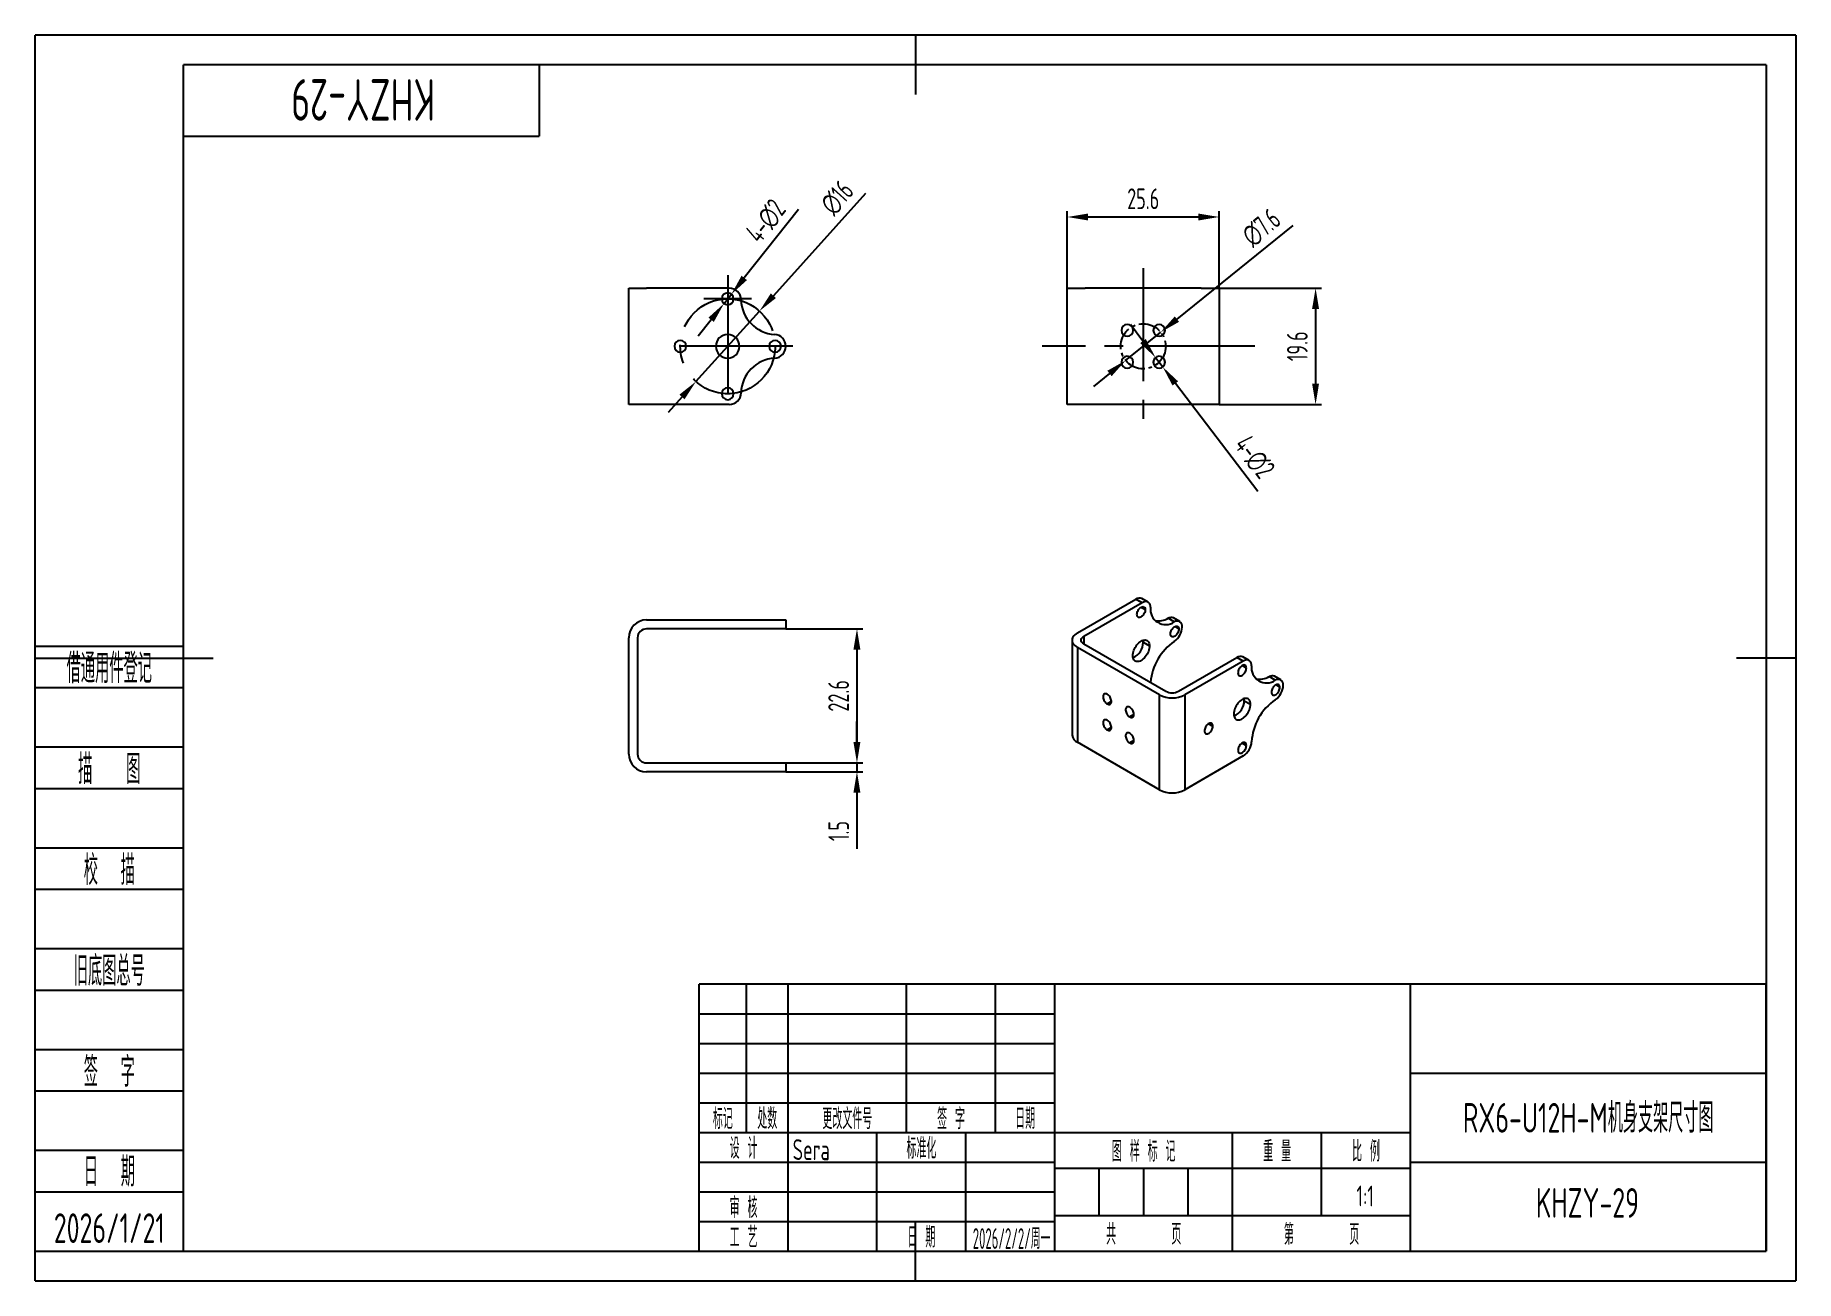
# Model space of a CAD drawing. Header units: millimetres. Extents: x 37 to 334, y 19 to 229.
import ezdxf
from ezdxf.enums import TextEntityAlignment as Align

# ---------------------------------------------------------------- set-up
doc = ezdxf.new("R2010")
doc.units = ezdxf.units.MM
doc.header["$PDSIZE"] = -1
doc.linetypes.add('CENTER2', pattern=[28.575, 19.05, -3.175, 3.175, -3.175])
for name, color, linetype in [('1轮廓实线层', 7, 'Continuous'), ('2细线层', 4, 'Continuous'), ('3中心线层', 1, 'CENTER2'), ('6文字层', 3, 'Continuous'), ('7标注层', 4, 'Continuous'), ('图框层', 7, 'Continuous')]:
    doc.layers.add(name, color=color, linetype=linetype)
doc.styles.add('PC_TEXTSTYLE', font='ISOCP.SHX', dxfattribs={"width": 0.707, "bigfont": 'GBCBIG.SHX'})
doc.dimstyles.new('GB_DIAMETER', dxfattribs={"dimtxt": 3.5, "dimasz": 3.5, "dimexe": 1, "dimexo": 0, "dimgap": 1.5, "dimtad": 1, "dimjust": 4, "dimdsep": 46, "dimtxsty": 'PC_TEXTSTYLE', "dimcen": 0, "dimclrd": 256, "dimclrt": 3, "dimadec": 0, "dimazin": 2, "dimtp": 0.1, "dimtm": 0.1, "dimtfac": 0.71, "dimtdec": 3, "dimtmove": 0, "dimatfit": 2, "dimfxl": 1, "dimtfill": 1, "dimarcsym": 0})
doc.dimstyles.new('GB_LINEAR', dxfattribs={"dimtxt": 3.5, "dimasz": 3.5, "dimexe": 1, "dimexo": 0, "dimgap": 1.5, "dimtad": 1, "dimdsep": 46, "dimtxsty": 'PC_TEXTSTYLE', "dimcen": 0, "dimclrd": 256, "dimclrt": 3, "dimadec": 0, "dimazin": 2, "dimtp": 0.1, "dimtm": 0.1, "dimtfac": 0.71, "dimtdec": 3, "dimtmove": 0, "dimatfit": 3, "dimfxl": 1, "dimtfill": 1, "dimarcsym": 0})

# ---------------------------------------------------------------- blocks, each defined once
blk = doc.blocks.new('ZwmFrameMain_A4^_^无分区图框^_^landscape')
at = {"layer": '1轮廓实线层'}
for p, q in [((123.5, 205), (123.5, 195)), ((0, 0), (0, 200)), ((267, 200), (0, 200)), ((267, 200), (267, 0)), ((-25, 100), (5, 100)), ((272, 100), (262, 100)), ((123.5, -5), (123.5, 5)), ((0, 0), (267, 0))]:
    blk.add_line(p, q, dxfattribs=at)
at = {"layer": '2细线层'}
for p, q in [((-25, -5), (-25, 205)), ((272, 205), (-25, 205)), ((272, 205), (272, -5)), ((-25, -5), (272, -5))]:
    blk.add_line(p, q, dxfattribs=at)
blk = doc.blocks.new('ZwmFrameMain_标题栏1')
at = {"layer": '1轮廓实线层'}
for p, q in [((-180, 0), (-180, 45)), ((0, 45), (-180, 45)), ((-172, 20), (-172, 45)), ((-165, 20), (-165, 45)), ((-145, 20), (-145, 45)), ((-130, 20), (-130, 45)), ((-120, 0), (-120, 45)), ((0, 0), (0, 45)), ((-60, 30), (0, 30)), ((-180, 20), (-60, 20)), ((-165, 0), (-165, 20)), ((-150, 0), (-150, 20)), ((-135, 0), (-135, 20)), ((-60, 15), (0, 15)), ((-180, 0), (0, 0))]:
    blk.add_line(p, q, dxfattribs=at)
at = {"layer": '1轮廓实线层', "color": 7}
for p, q in [((-60, 0), (-60, 45)), ((-180, 25), (-120, 25))]:
    blk.add_line(p, q, dxfattribs=at)
at = {"layer": '2细线层'}
for p, q in [((-180, 40), (-120, 40)), ((-180, 35), (-120, 35)), ((-180, 30), (-120, 30)), ((-90, 0), (-90, 20)), ((-75, 6), (-75, 20)), ((-180, 15), (-120, 15)), ((-120, 14), (-60, 14)), ((-112.5, 6), (-112.5, 14)), ((-105, 6), (-105, 14)), ((-97.5, 6), (-97.5, 14)), ((-180, 10), (-120, 10)), ((-120, 6), (-60, 6)), ((-180, 5), (-120, 5))]:
    blk.add_line(p, q, dxfattribs=at)
at = {"layer": '6文字层', "style": 'PC_TEXTSTYLE', "width": 0.667}
for s, p in [('标记', (-176, 22.5)), ('处数', (-168.5, 22.5)), (' 更改文件号 ', (-155, 22.5)), (' 签 字 ', (-137.5, 22.5)), (' 日期 ', (-125, 22.5)), (' 设 计 ', (-172.5, 17.51)), (' 标准化 ', (-142.5, 17.51)), (' 图 样 标 记 ', (-105, 17)), (' 重 量 ', (-82.5, 17)), (' 比 例 ', (-67.5, 17)), (' 审 核 ', (-172.5, 7.5)), (' 工 艺 ', (-172.5, 2.5)), (' 日 期 ', (-142.5, 2.5)), ('共       页', (-105, 3)), ('第       页', (-75, 3))]:
    blk.add_text(s, height=3.5, dxfattribs=at).set_placement(p, align=Align.MIDDLE)
at = {"layer": '6文字层', "style": 'PC_TEXTSTYLE', "flags": 8}
for tag, height, width, p, p2 in [('企业名称', 5, 3.445461, (-54.29, 34.82), (-5.27, 34.82)), ('产品名称或材料标记', 7, 1.034456, (-113.46, 28.64), (-66.42, 28.64)), ('图样名称', 5, 3.480264, (-54.79, 19.98), (-5.27, 19.98)), ('标准化', 3.5, 1.756036, (-133.83, 15.37), (-120.75, 15.37)), ('审核', 3.5, 2.723972, (-163.99, 5.37), (-150.63, 5.37)), ('重量', 3.5, 2.448074, (-88.46, 7.54), (-76.55, 7.54)), ('比例', 3.5, 2.367734, (-73.35, 7.54), (-61.93, 7.54)), ('图样代号', 5, 3.489916, (-54.79, 5.63), (-5.52, 5.63)), ('工艺', 3.5, 2.851598, (-164.21, 0.37), (-150.89, 0.37)), ('日期', 3.5, 2.733185, (-133.83, 0.37), (-120.75, 0.37)), ('共几页', 3.5, 0.953151, (-108.58, 1.48), (-101.56, 1.48))]:
    blk.add_attdef(tag, text='', height=height, dxfattribs=dict(at, width=width)).set_placement(p, p2, align=Align.FIT)
at = {"layer": '6文字层', "style": 'PC_TEXTSTYLE', "width": 9.901758, "flags": 8}
blk.add_attdef('设计', text='', height=3.5, rotation=359.5768, dxfattribs=at).set_placement((-164.23, 15.37), (-150.37, 15.27), align=Align.FIT)
at = {"layer": '6文字层', "color": 3, "style": 'PC_TEXTSTYLE', "width": 0.96618, "flags": 8}
blk.add_attdef('第几页', text='', height=3.5, dxfattribs=at).set_placement((-78.29, 1.5), (-71.16, 1.5), align=Align.FIT)
at = {"layer": '6文字层', "color": 0, "style": 'PC_TEXTSTYLE', "width": 0.715273, "flags": 8}
blk.add_attdef('图纸张数', text='', height=3.5, dxfattribs=at).set_placement((-2.66, -3.87), (4.46, -3.87), align=Align.FIT)
blk = doc.blocks.new('ZwmFrameMain_图样代号')
at = {"layer": '2细线层', "linetype": 'Continuous'}
for p in [(60, 0), (0, -12)]:
    blk.add_line(p, (60, -12), dxfattribs=at)
at = {"layer": '6文字层', "style": 'PC_TEXTSTYLE', "width": 2.827942}
blk.add_attdef('图样代号', text='', height=7, rotation=180, dxfattribs=at).set_placement((58.24, -2.4), (2.35, -2.4), align=Align.FIT)
blk = doc.blocks.new('ZwmFrameMain_附加栏')
at = {"layer": '2细线层'}
for p, q in [((-25, 102), (0, 102)), ((-25, 95), (0, 95)), ((-25, 85), (0, 85)), ((-25, 78), (0, 78)), ((-25, 68), (0, 68)), ((-25, 61), (0, 61)), ((-25, 51), (0, 51)), ((-25, 44), (0, 44)), ((-25, 34), (0, 34)), ((-25, 27), (0, 27)), ((-25, 17), (0, 17)), ((-25, 10), (0, 10)), ((-25, 0), (0, 0))]:
    blk.add_line(p, q, dxfattribs=at)
at = {"layer": '6文字层', "color": 3, "style": 'PC_TEXTSTYLE'}
for s, width, p in [('借通用件登记', 0.667, (-12.5, 98.5)), ('描   图', 0.6667, (-12.5, 81.5)), ('校  描', 0.667, (-12.5, 64.5)), ('旧底图总号', 0.667, (-12.5, 47.5)), ('签  字', 0.667, (-12.5, 30.5)), ('日  期', 0.667, (-12.49, 13.6))]:
    blk.add_text(s, height=5, dxfattribs=dict(at, width=width)).set_placement(p, align=Align.MIDDLE)
at = {"layer": '6文字层', "style": 'PC_TEXTSTYLE'}
for tag, width, p, p2 in [('借通用件登记', 0.671328, (-23.44, 86.36), (-1.25, 86.36)), ('描图', 2.120922, (-23.44, 69.36), (-1.25, 69.36)), ('校图', 2.149976, (-23.75, 52.06), (-1.25, 52.06)), ('旧底图总号', 0.761452, (-22.84, 35.67), (-1.86, 35.67)), ('签字', 2.026939, (-23.14, 18.37), (-1.56, 18.37)), ('日期', 1.89999, (-22.84, 1.37), (-2.17, 1.37))]:
    blk.add_attdef(tag, text='', height=5, dxfattribs=dict(at, width=width)).set_placement(p, p2, align=Align.FIT)
blk = doc.blocks.new('*D134')
at = {"layer": '7标注层', "lineweight": -2}
for p, q in [((176.65, 201.92), (161.09, 184.69)), ((148.03, 170.22), (158.75, 182.1)), ((145.68, 167.62), (143.34, 165.02))]:
    blk.add_line(p, q, dxfattribs=at)
at = {"layer": '7标注层'}
for points in [[(160.66, 185.08), (161.53, 184.3), (158.75, 182.1)], [(146.11, 167.23), (145.25, 168.01), (148.03, 170.22)]]:
    blk.add_solid(points, dxfattribs=at)
at = {"layer": 'Defpoints', "color": 0}
for p in [(158.75, 182.1), (148.03, 170.22)]:
    blk.add_point(p, dxfattribs=at)
at = {"layer": '7标注层', "color": 3, "insert": (171.86, 201.21), "char_height": 3.5, "attachment_point": 5, "rotation": 47.9234, "style": 'PC_TEXTSTYLE', "bg_fill": 3, "box_fill_scale": 1.1, "bg_fill_color": 257, "bg_fill_transparency": 0}
blk.add_mtext('∅16', dxfattribs=at)
blk = doc.blocks.new('*D135')
at = {"layer": '7标注层', "lineweight": -2}
for p, q in [((165.32, 199.23), (156.18, 187.69)), ((152.77, 183.37), (154.01, 184.94)), ((150.59, 180.63), (148.42, 177.88))]:
    blk.add_line(p, q, dxfattribs=at)
at = {"layer": '7标注层'}
for points in [[(155.72, 188.05), (156.64, 187.32), (154.01, 184.94)], [(151.05, 180.27), (150.14, 180.99), (152.77, 183.37)]]:
    blk.add_solid(points, dxfattribs=at)
at = {"layer": 'Defpoints', "color": 0}
for p in [(154.01, 184.94), (152.77, 183.37)]:
    blk.add_point(p, dxfattribs=at)
at = {"layer": '7标注层', "color": 3, "insert": (159.82, 197.25), "char_height": 3.5, "attachment_point": 5, "rotation": 51.6473, "style": 'PC_TEXTSTYLE', "bg_fill": 3, "box_fill_scale": 1.1, "bg_fill_color": 257, "bg_fill_transparency": 0}
blk.add_mtext('4-∅2', dxfattribs=at)
blk = doc.blocks.new('*D136')
at = {"layer": '7标注层', "color": 0, "lineweight": -2}
for p, q in [((210.68, 185.96), (210.68, 198.96)), ((236.28, 185.96), (236.28, 198.96))]:
    blk.add_line(p, q, dxfattribs=at)
at = {"layer": '7标注层', "lineweight": -2}
blk.add_line((214.18, 197.96), (232.78, 197.96), dxfattribs=at)
at = {"layer": '7标注层'}
for points in [[(214.18, 198.54), (214.18, 197.37), (210.68, 197.96)], [(232.78, 197.37), (232.78, 198.54), (236.28, 197.96)]]:
    blk.add_solid(points, dxfattribs=at)
at = {"layer": 'Defpoints', "color": 0}
for p in [(236.28, 197.96), (210.68, 185.96), (236.28, 185.96)]:
    blk.add_point(p, dxfattribs=at)
at = {"layer": '7标注层', "color": 3, "insert": (223.48, 201.03), "char_height": 3.5, "attachment_point": 5, "style": 'PC_TEXTSTYLE', "bg_fill": 3, "box_fill_scale": 1.1, "bg_fill_color": 257, "bg_fill_transparency": 0}
blk.add_mtext('25.6', dxfattribs=at)
blk = doc.blocks.new('*D137')
at = {"layer": '7标注层', "color": 0, "lineweight": -2}
for p, q in [((236.28, 185.96), (253.56, 185.96)), ((236.28, 166.36), (253.56, 166.36))]:
    blk.add_line(p, q, dxfattribs=at)
at = {"layer": '7标注层', "lineweight": -2}
blk.add_line((252.56, 182.46), (252.56, 169.86), dxfattribs=at)
at = {"layer": '7标注层'}
for points in [[(253.14, 182.46), (251.97, 182.46), (252.56, 185.96)], [(251.97, 169.86), (253.14, 169.86), (252.56, 166.36)]]:
    blk.add_solid(points, dxfattribs=at)
at = {"layer": 'Defpoints', "color": 0}
for p in [(236.28, 185.96), (236.28, 166.36), (252.56, 166.36)]:
    blk.add_point(p, dxfattribs=at)
at = {"layer": '7标注层', "color": 3, "insert": (249.48, 176.16), "char_height": 3.5, "attachment_point": 5, "rotation": 90, "style": 'PC_TEXTSTYLE', "bg_fill": 3, "box_fill_scale": 1.1, "bg_fill_color": 257, "bg_fill_transparency": 0}
blk.add_mtext('19.6', dxfattribs=at)
blk = doc.blocks.new('*D138')
at = {"layer": '7标注层', "color": 0, "lineweight": -2}
for p, q in [((163.19, 128.52), (176.19, 128.52)), ((163.19, 105.92), (176.19, 105.92))]:
    blk.add_line(p, q, dxfattribs=at)
at = {"layer": '7标注层', "lineweight": -2}
blk.add_line((175.19, 125.02), (175.19, 109.42), dxfattribs=at)
at = {"layer": '7标注层'}
for points in [[(175.77, 125.02), (174.6, 125.02), (175.19, 128.52)], [(174.6, 109.42), (175.77, 109.42), (175.19, 105.92)]]:
    blk.add_solid(points, dxfattribs=at)
at = {"layer": 'Defpoints', "color": 0}
for p in [(163.19, 128.52), (163.19, 105.92), (175.19, 105.92)]:
    blk.add_point(p, dxfattribs=at)
at = {"layer": '7标注层', "color": 3, "insert": (172.11, 117.22), "char_height": 3.5, "attachment_point": 5, "rotation": 90, "style": 'PC_TEXTSTYLE', "bg_fill": 3, "box_fill_scale": 1.1, "bg_fill_color": 257, "bg_fill_transparency": 0}
blk.add_mtext('22.6', dxfattribs=at)
blk = doc.blocks.new('*D139')
at = {"layer": '7标注层', "lineweight": -2}
for p, q in [((248.74, 196.51), (229.16, 180.74)), ((220.52, 173.77), (226.44, 178.54)), ((217.79, 171.58), (215.07, 169.38))]:
    blk.add_line(p, q, dxfattribs=at)
at = {"layer": '7标注层'}
for points in [[(228.8, 181.19), (229.53, 180.28), (226.44, 178.54)], [(218.16, 171.12), (217.43, 172.03), (220.52, 173.77)]]:
    blk.add_solid(points, dxfattribs=at)
at = {"layer": 'Defpoints', "color": 0}
for p in [(226.44, 178.54), (220.52, 173.77)]:
    blk.add_point(p, dxfattribs=at)
at = {"layer": '7标注层', "color": 3, "insert": (243.42, 196.17), "char_height": 3.5, "attachment_point": 5, "rotation": 38.8569, "style": 'PC_TEXTSTYLE', "bg_fill": 3, "box_fill_scale": 1.1, "bg_fill_color": 257, "bg_fill_transparency": 0}
blk.add_mtext('∅7.6', dxfattribs=at)
blk = doc.blocks.new('*D140')
at = {"layer": '7标注层', "lineweight": -2}
for p, q in [((223.44, 177.05), (221.31, 179.83)), ((225.56, 174.27), (226.77, 172.68)), ((242.79, 151.68), (228.9, 169.89))]:
    blk.add_line(p, q, dxfattribs=at)
at = {"layer": '7标注层'}
for points in [[(222.97, 176.69), (223.9, 177.4), (225.56, 174.27)], [(229.36, 170.25), (228.43, 169.54), (226.77, 172.68)]]:
    blk.add_solid(points, dxfattribs=at)
at = {"layer": 'Defpoints', "color": 0}
for p in [(225.56, 174.27), (226.77, 172.68)]:
    blk.add_point(p, dxfattribs=at)
at = {"layer": '7标注层', "color": 3, "insert": (242.22, 157.49), "char_height": 3.5, "attachment_point": 5, "rotation": 307.3402, "style": 'PC_TEXTSTYLE', "bg_fill": 3, "box_fill_scale": 1.1, "bg_fill_color": 257, "bg_fill_transparency": 0}
blk.add_mtext('4-∅2', dxfattribs=at)
blk = doc.blocks.new('*D141')
at = {"layer": '7标注层', "lineweight": -2}
for p, q in [((175.19, 109.42), (175.19, 112.92)), ((175.19, 105.92), (175.19, 104.42)), ((175.19, 100.92), (175.19, 91.45))]:
    blk.add_line(p, q, dxfattribs=at)
at = {"layer": '7标注层', "color": 0, "lineweight": -2}
for p, q in [((163.19, 105.92), (176.19, 105.92)), ((163.19, 104.42), (176.19, 104.42))]:
    blk.add_line(p, q, dxfattribs=at)
at = {"layer": '7标注层'}
for points in [[(174.6, 109.42), (175.77, 109.42), (175.19, 105.92)], [(175.77, 100.92), (174.6, 100.92), (175.19, 104.42)]]:
    blk.add_solid(points, dxfattribs=at)
at = {"layer": 'Defpoints', "color": 0}
for p in [(163.19, 105.92), (163.19, 104.42), (175.19, 104.42)]:
    blk.add_point(p, dxfattribs=at)
at = {"layer": '7标注层', "color": 3, "insert": (172.11, 94.43), "char_height": 3.5, "attachment_point": 5, "rotation": 90, "style": 'PC_TEXTSTYLE', "bg_fill": 3, "box_fill_scale": 1.1, "bg_fill_color": 257, "bg_fill_transparency": 0}
blk.add_mtext('1.5', dxfattribs=at)

msp = doc.modelspace()

# ---------------------------------------------------------------- linework, layer by layer
at = {"color": 7, "linetype": 'Continuous', "lineweight": 25}
for p, q in [((136.687, 166.358), (136.687, 185.958)), ((136.687, 185.958), (139.687, 185.958)), ((153.64, 185.958), (139.687, 185.958)), ((210.679, 166.358), (210.679, 185.958)), ((210.679, 185.958), (213.679, 185.958)), ((233.279, 185.958), (213.679, 185.958)), ((233.279, 185.958), (236.279, 185.958)), ((236.279, 185.958), (236.279, 166.358)), ((163.187, 176.145), (163.187, 176.17)), ((139.687, 166.358), (136.687, 166.358)), ((153.64, 166.358), (139.687, 166.358)), ((213.679, 166.358), (210.679, 166.358)), ((233.279, 166.358), (213.679, 166.358)), ((236.279, 166.358), (233.279, 166.358)), ((212.383, 127.839), (222.249, 133.535)), ((223.309, 132.922), (213.443, 127.227)), ((223.309, 132.922), (222.249, 133.535)), ((224.309, 133.021), (223.249, 133.634)), ((139.687, 130.016), (153.64, 130.016)), ((153.64, 128.516), (139.687, 128.516)), ((153.64, 130.016), (155.639, 130.016)), ((155.639, 128.516), (153.64, 128.516)), ((155.639, 130.016), (161.3, 130.016)), ((161.3, 128.516), (155.639, 128.516)), ((161.3, 130.016), (163.187, 130.016)), ((163.187, 128.516), (161.3, 128.516)), ((163.187, 130.016), (163.187, 128.516)), ((228.726, 129.688), (227.665, 130.3)), ((229.646, 129.744), (228.586, 130.356)), ((230.06, 128.807), (230.06, 128.828)), ((136.687, 107.416), (136.687, 127.016)), ((138.187, 127.016), (138.187, 107.416)), ((211.504, 126.615), (211.504, 110.61)), ((226.242, 117.389), (212.383, 125.39)), ((212.383, 125.39), (212.383, 109.386)), ((213.443, 126.002), (227.303, 118.002)), ((223.484, 126.246), (224.545, 125.634)), ((229.424, 118.002), (239.29, 123.697)), ((240.351, 123.085), (230.485, 117.389)), ((240.351, 123.085), (239.29, 123.697)), ((241.351, 123.184), (240.29, 123.796)), ((245.767, 119.85), (244.706, 120.463)), ((246.687, 119.906), (245.627, 120.518)), ((247.102, 118.97), (247.102, 118.99)), ((226.242, 101.385), (226.242, 117.389)), ((230.485, 117.389), (230.485, 101.385)), ((240.526, 116.408), (241.586, 115.796)), ((226.242, 101.385), (212.383, 109.386)), ((240.351, 107.081), (230.485, 101.385)), ((139.687, 105.916), (153.64, 105.916)), ((153.64, 104.416), (139.687, 104.416)), ((153.64, 105.916), (155.639, 105.916)), ((155.639, 104.416), (153.64, 104.416)), ((155.639, 105.916), (161.3, 105.916)), ((161.3, 104.416), (155.639, 104.416)), ((161.3, 105.916), (163.187, 105.916)), ((163.187, 104.416), (161.3, 104.416)), ((163.187, 105.916), (163.187, 104.416))]:
    msp.add_line(p, q, dxfattribs=at)
at = {"color": 1, "linetype": 'Continuous', "lineweight": 25}
for p, q in [((223.131, 132.166), (223.838, 131.758)), ((228.788, 128.899), (229.495, 128.491)), ((213.443, 127.227), (213.443, 126.002)), ((240.172, 122.328), (240.879, 121.92)), ((245.829, 119.062), (246.536, 118.653)), ((218.12, 116.27), (217.412, 115.862)), ((221.92, 114.076), (221.212, 113.668)), ((218.12, 111.882), (217.412, 111.474)), ((234.515, 112.53), (235.222, 112.122)), ((221.92, 109.688), (221.212, 109.28)), ((240.172, 109.264), (240.879, 108.855))]:
    msp.add_line(p, q, dxfattribs=at)
at = {"color": 7, "linetype": 'Continuous', "lineweight": 25, "flags": 128}
for points in [[(222.424, 130.941), (222.436, 131.098), (222.471, 131.264), (222.53, 131.432), (222.608, 131.598), (222.705, 131.755), (222.816, 131.899), (222.937, 132.023), (223.066, 132.125), (223.196, 132.2), (223.324, 132.247), (223.446, 132.262), (223.557, 132.247), (223.653, 132.201), (223.732, 132.127), (223.79, 132.025), (223.826, 131.901), (223.838, 131.758)], [(223.838, 131.758), (223.826, 131.601), (223.79, 131.435), (223.732, 131.267), (223.653, 131.101), (223.557, 130.944), (223.446, 130.801), (223.324, 130.676), (223.196, 130.574), (223.066, 130.499), (222.937, 130.453), (222.816, 130.437), (222.705, 130.452), (222.608, 130.498), (222.53, 130.573), (222.471, 130.674), (222.436, 130.798), (222.424, 130.941)], [(224.723, 132.146), (224.704, 132.364), (224.658, 132.56), (224.585, 132.731), (224.487, 132.874), (224.365, 132.985), (224.223, 133.063), (224.063, 133.106), (223.888, 133.114), (223.702, 133.085), (223.507, 133.021), (223.309, 132.922)], [(212.383, 127.839), (212.159, 127.694), (211.964, 127.536), (211.801, 127.366), (211.672, 127.187), (211.579, 127), (211.523, 126.809), (211.504, 126.615), (211.523, 126.421), (211.579, 126.229), (211.672, 126.043), (211.801, 125.863), (211.964, 125.693), (212.159, 125.535), (212.383, 125.39)], [(228.081, 127.675), (228.093, 127.832), (228.128, 127.997), (228.186, 128.166), (228.265, 128.331), (228.362, 128.489), (228.473, 128.632), (228.594, 128.757), (228.722, 128.858), (228.853, 128.934), (228.981, 128.98), (229.103, 128.996), (229.214, 128.981), (229.31, 128.935), (229.389, 128.86), (229.447, 128.759), (229.483, 128.634), (229.495, 128.491)], [(229.495, 128.491), (229.483, 128.334), (229.447, 128.169), (229.389, 128), (229.31, 127.834), (229.214, 127.677), (229.103, 127.534), (228.981, 127.409), (228.853, 127.308), (228.722, 127.232), (228.594, 127.186), (228.473, 127.17), (228.362, 127.185), (228.265, 127.231), (228.186, 127.306), (228.128, 127.407), (228.093, 127.532), (228.081, 127.675)], [(213.443, 126.002), (213.291, 126.106), (213.168, 126.222), (213.078, 126.347), (213.023, 126.479), (213.004, 126.615), (213.023, 126.75), (213.078, 126.882), (213.168, 127.008), (213.291, 127.124), (213.443, 127.227)], [(221.717, 124.001), (221.729, 124.221), (221.765, 124.451), (221.824, 124.688), (221.906, 124.927), (222.009, 125.164), (222.131, 125.395), (222.27, 125.616), (222.424, 125.823), (222.59, 126.014), (222.765, 126.183), (222.946, 126.33), (223.131, 126.45), (223.315, 126.543), (223.497, 126.606), (223.672, 126.638), (223.838, 126.64), (223.992, 126.61), (224.131, 126.549), (224.253, 126.459), (224.356, 126.341), (224.437, 126.196), (224.497, 126.029), (224.533, 125.84), (224.545, 125.634)], [(224.545, 125.634), (224.533, 125.414), (224.497, 125.183), (224.437, 124.947), (224.356, 124.708), (224.253, 124.471), (224.131, 124.24), (223.992, 124.019), (223.838, 123.811), (223.672, 123.621), (223.497, 123.451), (223.315, 123.305), (223.131, 123.184), (222.946, 123.092), (222.765, 123.029), (222.59, 122.996), (222.424, 122.995), (222.27, 123.025), (222.131, 123.085), (222.009, 123.175), (221.906, 123.294), (221.824, 123.438), (221.765, 123.606), (221.729, 123.795), (221.717, 124.001)], [(223.484, 126.246), (223.472, 126.452), (223.448, 126.592)], [(240.879, 121.92), (240.867, 122.063), (240.831, 122.187), (240.773, 122.289), (240.695, 122.364), (240.598, 122.409), (240.487, 122.425), (240.366, 122.409), (240.237, 122.363), (240.107, 122.287), (239.979, 122.186), (239.857, 122.061), (239.746, 121.918), (239.65, 121.76), (239.571, 121.595), (239.513, 121.426), (239.477, 121.261), (239.465, 121.104)], [(239.465, 121.104), (239.477, 120.961), (239.513, 120.836), (239.571, 120.735), (239.65, 120.66), (239.746, 120.614), (239.857, 120.599), (239.979, 120.615), (240.107, 120.661), (240.237, 120.736), (240.366, 120.838), (240.487, 120.963), (240.598, 121.106), (240.695, 121.263), (240.773, 121.429), (240.831, 121.598), (240.867, 121.763), (240.879, 121.92)], [(241.764, 122.309), (241.746, 122.526), (241.699, 122.722), (241.626, 122.893), (241.528, 123.036), (241.407, 123.147), (241.265, 123.226), (241.104, 123.269), (240.929, 123.276), (240.743, 123.247), (240.549, 123.183), (240.351, 123.085)], [(246.536, 118.653), (246.524, 118.796), (246.488, 118.921), (246.43, 119.022), (246.352, 119.097), (246.255, 119.143), (246.144, 119.158), (246.022, 119.142), (245.894, 119.096), (245.764, 119.021), (245.635, 118.919), (245.514, 118.794), (245.403, 118.651), (245.306, 118.494), (245.228, 118.328), (245.17, 118.16), (245.134, 117.994), (245.122, 117.837)], [(217.412, 117.495), (217.283, 117.556), (217.157, 117.587), (217.04, 117.588), (216.936, 117.557), (216.848, 117.496), (216.779, 117.408), (216.732, 117.295), (216.708, 117.16), (216.708, 117.01), (216.732, 116.848), (216.779, 116.68), (216.848, 116.512), (216.936, 116.35), (217.04, 116.199), (217.157, 116.065), (217.283, 115.951), (217.412, 115.862)], [(217.412, 115.862), (217.542, 115.801), (217.668, 115.77), (217.785, 115.769), (217.889, 115.8), (217.977, 115.861), (218.045, 115.949), (218.093, 116.062), (218.117, 116.197), (218.117, 116.347), (218.093, 116.509), (218.045, 116.677), (217.977, 116.845), (217.889, 117.007), (217.785, 117.158), (217.668, 117.292), (217.542, 117.406), (217.412, 117.495)], [(241.586, 115.796), (241.574, 116.002), (241.538, 116.191), (241.479, 116.359), (241.397, 116.503), (241.294, 116.621), (241.172, 116.712), (241.033, 116.772), (240.879, 116.802), (240.713, 116.801), (240.538, 116.768), (240.357, 116.705), (240.172, 116.613), (239.988, 116.492), (239.806, 116.346), (239.631, 116.176), (239.465, 115.986), (239.311, 115.778), (239.172, 115.557), (239.05, 115.326), (238.947, 115.089), (238.866, 114.85), (238.806, 114.614), (238.77, 114.383), (238.758, 114.163)], [(240.526, 116.408), (240.514, 116.614), (240.49, 116.754)], [(245.122, 117.837), (245.134, 117.694), (245.17, 117.57), (245.228, 117.468), (245.306, 117.393), (245.403, 117.348), (245.514, 117.332), (245.635, 117.348), (245.764, 117.394), (245.894, 117.47), (246.022, 117.572), (246.144, 117.696), (246.255, 117.84), (246.352, 117.997), (246.43, 118.162), (246.488, 118.331), (246.524, 118.496), (246.536, 118.653)], [(217.412, 113.107), (217.283, 113.168), (217.157, 113.199), (217.04, 113.199), (216.936, 113.169), (216.848, 113.108), (216.779, 113.02), (216.732, 112.906), (216.708, 112.772), (216.708, 112.621), (216.732, 112.46), (216.779, 112.292), (216.848, 112.124), (216.936, 111.962), (217.04, 111.811), (217.157, 111.676), (217.283, 111.563), (217.412, 111.474)], [(217.412, 111.474), (217.542, 111.413), (217.668, 111.381), (217.785, 111.381), (217.889, 111.412), (217.977, 111.473), (218.045, 111.561), (218.093, 111.674), (218.117, 111.809), (218.117, 111.959), (218.093, 112.121), (218.045, 112.289), (217.977, 112.457), (217.889, 112.619), (217.785, 112.77), (217.668, 112.904), (217.542, 113.018), (217.412, 113.107)], [(221.212, 115.301), (221.083, 115.362), (220.957, 115.394), (220.84, 115.394), (220.736, 115.363), (220.648, 115.303), (220.579, 115.214), (220.532, 115.101), (220.508, 114.967), (220.508, 114.816), (220.532, 114.654), (220.579, 114.486), (220.648, 114.318), (220.736, 114.156), (220.84, 114.005), (220.957, 113.871), (221.083, 113.757), (221.212, 113.668)], [(221.212, 113.668), (221.342, 113.607), (221.468, 113.576), (221.585, 113.576), (221.689, 113.606), (221.777, 113.667), (221.845, 113.755), (221.893, 113.869), (221.917, 114.003), (221.917, 114.154), (221.893, 114.316), (221.845, 114.483), (221.777, 114.651), (221.689, 114.813), (221.585, 114.964), (221.468, 115.099), (221.342, 115.212), (221.212, 115.301)], [(238.758, 114.163), (238.77, 113.957), (238.806, 113.768), (238.866, 113.6), (238.947, 113.456), (239.05, 113.338), (239.172, 113.248), (239.311, 113.187), (239.465, 113.157), (239.631, 113.158), (239.806, 113.191), (239.988, 113.254), (240.172, 113.346), (240.357, 113.467), (240.538, 113.613), (240.713, 113.783), (240.879, 113.973), (241.033, 114.181), (241.172, 114.402), (241.294, 114.633), (241.397, 114.87), (241.479, 115.109), (241.538, 115.345), (241.574, 115.576), (241.586, 115.796)], [(221.212, 110.913), (221.083, 110.974), (220.957, 111.006), (220.84, 111.006), (220.736, 110.975), (220.648, 110.914), (220.579, 110.826), (220.532, 110.713), (220.508, 110.578), (220.508, 110.428), (220.532, 110.266), (220.579, 110.098), (220.648, 109.93), (220.736, 109.768), (220.84, 109.617), (220.957, 109.483), (221.083, 109.369), (221.212, 109.28)], [(221.212, 109.28), (221.342, 109.219), (221.468, 109.188), (221.585, 109.188), (221.689, 109.218), (221.777, 109.279), (221.845, 109.367), (221.893, 109.481), (221.917, 109.615), (221.917, 109.766), (221.893, 109.928), (221.845, 110.095), (221.777, 110.263), (221.689, 110.425), (221.585, 110.576), (221.468, 110.711), (221.342, 110.824), (221.212, 110.913)], [(235.222, 112.122), (235.21, 112.265), (235.175, 112.39), (235.116, 112.491), (235.038, 112.566), (234.941, 112.612), (234.83, 112.627), (234.709, 112.611), (234.58, 112.565), (234.45, 112.489), (234.322, 112.388), (234.2, 112.263), (234.089, 112.12), (233.993, 111.962), (233.914, 111.797), (233.856, 111.628), (233.82, 111.463), (233.808, 111.306)], [(233.808, 111.306), (233.82, 111.163), (233.856, 111.038), (233.914, 110.937), (233.993, 110.862), (234.089, 110.816), (234.2, 110.801), (234.322, 110.817), (234.45, 110.863), (234.58, 110.939), (234.709, 111.04), (234.83, 111.165), (234.941, 111.308), (235.038, 111.465), (235.116, 111.631), (235.175, 111.8), (235.21, 111.965), (235.222, 112.122)], [(240.879, 108.855), (240.867, 108.999), (240.831, 109.123), (240.773, 109.224), (240.695, 109.299), (240.598, 109.345), (240.487, 109.36), (240.366, 109.344), (240.237, 109.298), (240.107, 109.223), (239.979, 109.121), (239.857, 108.996), (239.746, 108.853), (239.65, 108.696), (239.571, 108.53), (239.513, 108.362), (239.477, 108.196), (239.465, 108.039)], [(239.465, 108.039), (239.477, 107.896), (239.513, 107.772), (239.571, 107.67), (239.65, 107.595), (239.746, 107.55), (239.857, 107.534), (239.979, 107.55), (240.107, 107.597), (240.237, 107.672), (240.366, 107.774), (240.487, 107.898), (240.598, 108.042), (240.695, 108.199), (240.773, 108.364), (240.831, 108.533), (240.867, 108.698), (240.879, 108.855)]]:
    msp.add_lwpolyline(points, dxfattribs=at)
at = {"color": 7, "linetype": 'Continuous', "lineweight": 25}
for centre, radius, start, end in [((153.387, 184.158), 1, 0, 180), ((153.387, 184.158), 1, 180, 0), ((153.64, 183.958), 2, 1.43254, 90), ((161.637, 184.158), 6, 181.43254, 266.77541), ((220.792, 178.845), 1, 90, 270), ((220.792, 178.845), 1, 270, 90), ((226.166, 178.845), 1, 90, 270), ((226.166, 178.845), 1, 270, 90), ((145.387, 176.158), 1, 0, 180), ((145.387, 176.158), 1, 180, 0), ((153.387, 176.158), 2, 0, 180), ((153.387, 176.158), 2, 180, 0), ((161.387, 176.158), 1, 0, 180), ((161.387, 176.158), 1, 180, 0), ((161.187, 176.17), 2, 0, 86.77541), ((161.187, 176.145), 2, 273.22459, 0), ((161.637, 168.158), 6, 93.22459, 178.56746), ((220.792, 173.471), 1, 90, 270), ((220.792, 173.471), 1, 270, 90), ((226.166, 173.471), 1, 90, 270), ((226.166, 173.471), 1, 270, 90), ((153.387, 168.158), 1, 0, 180), ((153.387, 168.158), 1, 180, 0), ((153.64, 168.358), 2, 270, 358.56746), ((222.834, 132.725), 0.999, 65.47245, 125.83801), ((227.273, 131.81), 2.572, 172.4761, 304.40992), ((139.687, 127.016), 3, 90, 180), ((139.687, 127.016), 1.5, 90, 180), ((226.04, 133.078), 3.218, 260.00041, 300.32257), ((228.175, 129.5), 0.949, 64.39496, 122.52895), ((229.209, 128.972), 0.864, 350.39134, 124.01603), ((226.982, 128.947), 3.082, 304.46465, 357.39749), ((220.583, 126.311), 2.902, 293.76503, 358.72462), ((234.05, 118.717), 9.353, 124.69645, 175.27304), ((239.875, 122.887), 0.999, 65.47245, 125.83801), ((244.314, 121.972), 2.572, 172.4761, 304.40992), ((243.082, 123.241), 3.218, 260.00041, 300.32257), ((245.217, 119.663), 0.949, 64.39496, 122.52895), ((246.25, 119.134), 0.864, 350.39134, 124.01603), ((244.023, 119.11), 3.082, 304.46465, 357.39749), ((228.363, 121.457), 4.588, 242.45764, 297.54236), ((228.363, 120.03), 2.289, 242.39104, 297.60896), ((237.625, 116.473), 2.902, 293.76503, 358.72462), ((251.062, 108.904), 9.316, 124.63662, 176.39813), ((212.973, 110.737), 1.474, 184.91931, 246.40083), ((139.687, 107.416), 3, 180, 270), ((139.687, 107.416), 1.5, 180, 270), ((238.695, 109.671), 3.075, 302.57521, 356.59764), ((228.363, 105.453), 4.588, 242.45764, 297.54236)]:
    msp.add_arc(centre, radius, start, end, dxfattribs=at)
at = {"layer": '3中心线层'}
msp.add_circle((153.387, 176.158), 8, dxfattribs=at)
at = {"layer": '3中心线层', "ltscale": 0.2}
msp.add_circle((223.479, 176.158), 3.8, dxfattribs=at)

# ---------------------------------------------------------------- block references
at = {"layer": '图框层'}
msp.add_blockref('ZwmFrameMain_A4^_^无分区图框^_^landscape', (61.567, 23.603), dxfattribs=at)
ref = msp.add_blockref('ZwmFrameMain_图样代号', (61.567, 223.603), dxfattribs=at)
ref.add_attrib('图样代号', 'KHZY-29', dxfattribs={"layer": '6文字层', "height": 7, "rotation": 180, "style": 'PC_TEXTSTYLE', "width": 0.707}).set_placement((91.86, 221.2), align=Align.CENTER)
ref = msp.add_blockref('ZwmFrameMain_附加栏', (61.567, 23.603), dxfattribs=at)
ref.add_attrib('日期', '2026/1/21', dxfattribs={"layer": '6文字层', "height": 5, "style": 'PC_TEXTSTYLE', "width": 0.707}).set_placement((49.066, 24.977), align=Align.CENTER)
ref = msp.add_blockref('ZwmFrameMain_标题栏1', (328.567, 23.603), dxfattribs=at)
ref.add_attrib('设计', 'Sera', (164.338, 38.975), dxfattribs={"layer": '6文字层', "height": 3.5, "rotation": 359.57685, "style": 'PC_TEXTSTYLE', "width": 0.707})
ref.add_attrib('日期', '2026/2/2/周一', dxfattribs={"layer": '6文字层', "height": 3.5, "style": 'PC_TEXTSTYLE', "width": 0.485412}).set_placement((194.732, 23.975), (207.815, 23.975), align=Align.FIT)
ref.add_attrib('图样名称', 'RX6-U12H-M机身支架尺寸图', dxfattribs={"layer": '6文字层', "height": 5, "style": 'PC_TEXTSTYLE', "width": 0.707}).set_placement((298.54, 43.581), align=Align.CENTER)
ref.add_attrib('图样代号', 'KHZY-29', dxfattribs={"layer": '6文字层', "height": 5, "style": 'PC_TEXTSTYLE', "width": 0.707}).set_placement((298.417, 29.234), align=Align.CENTER)
ref.add_attrib('比例', '1:1', dxfattribs={"layer": '6文字层', "height": 3.5, "style": 'PC_TEXTSTYLE', "width": 0.707}).set_placement((260.926, 31.146), align=Align.CENTER)

# ---------------------------------------------------------------- next in the draw order: dimensions: what is measured, and where the dimension line sits
at = {"layer": '7标注层'}
dim = msp.add_diameter_dim_2p(p1=(148.026, 170.22), p2=(158.748, 182.096), dimstyle='GB_DIAMETER', override={"dimscale": 1, "dimgap": 1.5, "dimtad": 1, "dimjust": 4, "dimtih": 0, "dimtoh": 0, "dimdec": 2, "dimlfac": 1, "dimse1": 0, "dimse2": 0, "dimsd1": 0, "dimsd2": 0, "dimtix": 0, "dimtofl": 1, "dimatfit": 0, "dimtvp": 0.1}, dxfattribs=at)
dim.commit()
dim.dimension.update_dxf_attribs({"geometry": '*D134', "text_midpoint": (174.147, 199.152), "dimtype": 163})
dim = msp.add_linear_dim(base=(236.279, 197.958), p1=(210.679, 185.958), p2=(236.279, 185.958), dimstyle='GB_LINEAR', override={"dimscale": 1, "dimgap": 1.5, "dimtad": 1, "dimjust": 0, "dimdec": 2, "dimlfac": 1, "dimse1": 0, "dimse2": 0, "dimsd1": 0, "dimsd2": 0, "dimclrd": 256, "dimclre": 0, "dimtofl": 1, "dimtvp": 0.1}, dxfattribs=at)
dim.commit()
dim.dimension.update_dxf_attribs({"geometry": '*D136', "text_midpoint": (223.479, 201.033)})
dim = msp.add_linear_dim(base=(175.187, 105.916), p1=(163.187, 128.516), p2=(163.187, 105.916), angle=90, dimstyle='GB_LINEAR', override={"dimscale": 1, "dimgap": 1.5, "dimtad": 1, "dimjust": 0, "dimdec": 2, "dimlfac": 1, "dimpost": '<>', "dimse1": 0, "dimse2": 0, "dimsd1": 0, "dimsd2": 0, "dimclrd": 256, "dimclre": 0, "dimtol": 0, "dimlim": 0, "dimtp": 0.2, "dimtm": 0, "dimtdec": 3, "dimtofl": 1, "dimtvp": 0.1}, dxfattribs=at)
dim.commit()
dim.dimension.update_dxf_attribs({"geometry": '*D138', "text_midpoint": (172.112, 117.216)})

# ---------------------------------------------------------------- next in the draw order: linework, layer by layer
at = {"layer": '3中心线层'}
for p, q in [((153.387, 188.158), (153.387, 180.158)), ((153.387, 187.158), (153.387, 165.158)), ((157.387, 184.158), (149.387, 184.158)), ((164.387, 176.158), (142.387, 176.158))]:
    msp.add_line(p, q, dxfattribs=at)

# ---------------------------------------------------------------- next in the draw order: dimensions: what is measured, and where the dimension line sits
at = {"layer": '7标注层'}
for base, p1, p2, picture, middle in [((252.557, 166.358), (236.279, 185.958), (236.279, 166.358), '*D137', (249.481, 176.158)), ((175.187, 104.416), (163.187, 105.916), (163.187, 104.416), '*D141', (172.112, 94.431))]:
    dim = msp.add_linear_dim(base=base, p1=p1, p2=p2, angle=90, dimstyle='GB_LINEAR', override={"dimscale": 1, "dimgap": 1.5, "dimtad": 1, "dimjust": 0, "dimdec": 2, "dimlfac": 1, "dimse1": 0, "dimse2": 0, "dimsd1": 0, "dimsd2": 0, "dimclrd": 256, "dimclre": 0, "dimtofl": 1, "dimtvp": 0.1}, dxfattribs=at)
    dim.commit()
    dim.dimension.update_dxf_attribs({"geometry": picture, "text_midpoint": middle})

# ---------------------------------------------------------------- next in the draw order: dimensions: what is measured, and where the dimension line sits
dim = msp.add_diameter_dim_2p(p1=(152.767, 183.373), p2=(154.008, 184.942), text='4-<>', dimstyle='GB_DIAMETER', override={"dimscale": 1, "dimgap": 1.5, "dimtad": 1, "dimjust": 4, "dimtih": 0, "dimtoh": 0, "dimdec": 2, "dimlfac": 1, "dimpost": '', "dimcen": 0, "dimse1": 0, "dimse2": 0, "dimsd1": 0, "dimsd2": 0, "dimtix": 0, "dimtofl": 1, "dimatfit": 0, "dimtvp": 0.1}, dxfattribs=at)
dim.commit()
dim.dimension.update_dxf_attribs({"geometry": '*D135', "text_midpoint": (162.236, 195.341), "dimtype": 163})
dim = msp.add_diameter_dim_2p(p1=(220.52, 173.774), p2=(226.438, 178.542), dimstyle='GB_DIAMETER', override={"dimscale": 1, "dimgap": 1.5, "dimtad": 1, "dimjust": 4, "dimtih": 0, "dimtoh": 0, "dimdec": 2, "dimlfac": 1, "dimse1": 0, "dimse2": 0, "dimsd1": 0, "dimsd2": 0, "dimtix": 0, "dimtofl": 1, "dimatfit": 0, "dimtvp": 0.1}, dxfattribs=at)
dim.commit()
dim.dimension.update_dxf_attribs({"geometry": '*D139', "text_midpoint": (245.352, 193.78), "dimtype": 163})

# ---------------------------------------------------------------- next in the draw order: linework, layer by layer
at = {"layer": '3中心线层'}
for p, q in [((223.479, 189.348), (223.479, 162.739)), ((242.336, 176.158), (206.414, 176.158))]:
    msp.add_line(p, q, dxfattribs=at)

# ---------------------------------------------------------------- next in the draw order: dimensions: what is measured, and where the dimension line sits
at = {"layer": '7标注层'}
dim = msp.add_diameter_dim_2p(p1=(225.559, 174.266), p2=(226.772, 172.676), text='4-<>', dimstyle='GB_DIAMETER', override={"dimscale": 1, "dimgap": 1.5, "dimtad": 1, "dimjust": 4, "dimtih": 0, "dimtoh": 0, "dimdec": 2, "dimlfac": 1, "dimpost": '', "dimcen": 0, "dimse1": 0, "dimse2": 0, "dimsd1": 0, "dimsd2": 0, "dimtix": 0, "dimtofl": 1, "dimatfit": 0, "dimtvp": 0.1}, dxfattribs=at)
dim.commit()
dim.dimension.update_dxf_attribs({"geometry": '*D140', "text_midpoint": (239.778, 155.628), "dimtype": 163})

doc.saveas('drawing.dxf')
